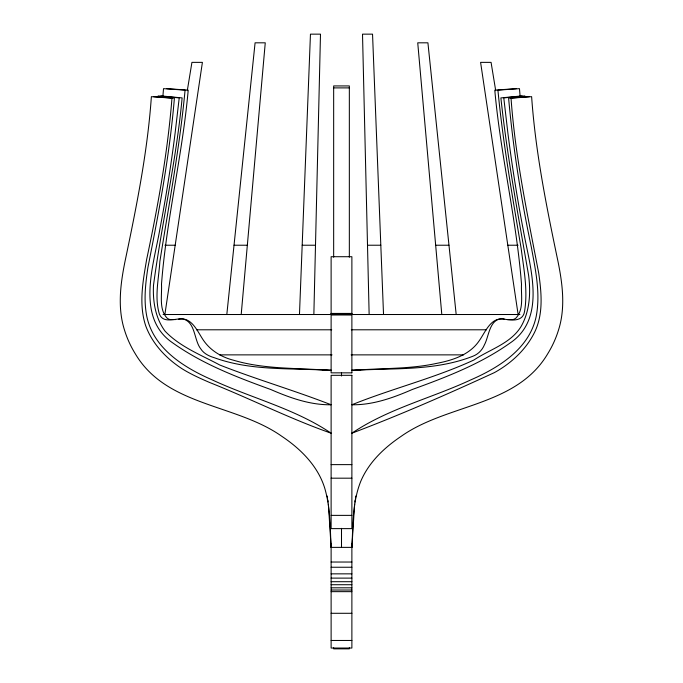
<?xml version="1.0" encoding="UTF-8"?>
<svg xmlns="http://www.w3.org/2000/svg" width="683" height="683" viewBox="0 0 683 683"><rect width="100%" height="100%" fill="white"/><g stroke="black" fill="none" stroke-linecap="round" stroke-linejoin="round"><path stroke-width="1.02" d="M313.856 314.513L320.489 34.15L310.458 34.15L299.47 314.513M328.403 504.165L331.118 547.373L351.882 547.373C353.111 525.236 352.351 502.261 360.752 481.344C368.752 462.348 384.264 447.689 401.092 436.377C447.211 403.679 516.561 406.633 547.817 353.606A101.63 101.63 0 0 0 558.472 330.162C565.601 307.948 562.579 284.205 558.062 261.802C546.622 207.231 535.515 152.377 531.622 96.653L511.038 98.181C515.238 157.235 527.609 215.179 538.716 273.191C541.525 292.794 543.548 314.026 534.533 332.408C525.927 349.696 511.183 363.356 494.407 372.602C447.561 394.176 400.136 414.974 351.882 433.193C387.935 408.733 431.366 398.223 470.51 380.021C498.564 367.796 529.265 348.97 536.129 316.724C540.688 293.511 535.498 269.836 531.297 246.99C520.933 197.865 513.129 148.194 508.604 98.181L529.385 96.653M162.844 96.875L163.519 88.645L185.076 90.139C179.655 147.622 168.897 204.448 159.873 261.435C158.789 278.749 154.324 296.934 159.344 313.967C163.066 323.862 175.019 318.355 182.574 318.859C195.654 321.778 193.81 339.878 200.657 348.697C203.679 353.632 209.152 356.193 214.505 357.79C251.89 371.313 292.17 367.796 331.118 370.493C298.565 367.753 265.286 369.665 233.629 360.257C221.898 357.303 210.902 350.849 203.841 340.851C197.694 332.228 191.957 316.229 178.4 319.277M241.201 314.513L265.26 42.816L255.083 42.816L226.816 314.513M351.882 547.373L354.597 504.165M354.844 502.065L355.083 499.965M164.876 314.513L202.407 62.366L191.932 62.366L187.279 90.711M355.459 497.992L355.834 496.02M175.633 319.567L169.982 319.533A7.556 7.556 0 0 1 167.156 318.176C158.738 309.365 162.127 295.15 161.495 284.222C166.473 219.081 182.429 155.237 188.209 90.139L166.72 88.645M524.843 95.902L503.781 97.908L507.862 132.869A1524.08 1524.08 0 0 0 523.169 229.368C529.291 265.089 547.715 317.757 510.073 343.028C480.337 364.099 446.366 377.118 412.327 389.472C393.203 397.771 373.029 405.087 351.882 404.771C392.102 388.542 434.576 378.186 473.968 359.975C489.796 349.372 510.602 343.6 521.018 326.585C529.923 311.166 530.785 292.623 528.608 275.343C518.397 216.357 507.256 157.491 500.878 97.908L522.085 95.902M516.28 88.645L494.791 90.139C500.571 155.237 516.527 219.081 521.505 284.222C520.873 295.15 524.262 309.365 515.844 318.176A7.556 7.556 0 0 1 513.018 319.533L507.367 319.567M333.663 87.894L349.337 87.894M164.953 245.223L175.189 245.223M234.03 245.223L247.34 245.223M302.185 245.223L315.495 245.223M367.505 245.223L380.815 245.223M435.66 245.223L448.97 245.223M507.81 245.223L518.047 245.223M331.118 313.429L351.882 313.429M331.118 313.634L351.882 313.634M163.1 314.513L519.9 314.513M196.516 329.795L331.707 329.795M351.293 329.795L486.484 329.795M219.653 354.87L332.049 354.87M351.071 354.87L463.612 354.87M322.982 370.152L331.212 370.152M351.788 370.152L360.018 370.152M331.118 464.628L351.882 464.628M331.118 478.185L351.882 478.185M331.118 515.375L351.882 515.375M331.118 562.032L351.882 562.032M331.118 567.249L351.882 567.249M331.118 573.848L351.882 573.848M331.118 578.117L351.882 578.117M331.118 581.703L351.882 581.703M331.118 584.725L351.882 584.725M331.118 587.815L351.882 587.815M331.118 590.027L351.882 590.027M331.118 591.649L351.882 591.649M331.118 613.291L351.882 613.291M331.118 640.466L351.882 640.466M153.615 96.653L174.396 98.181C169.666 155.143 159.028 211.337 147.938 267.335C145.496 283.624 143.524 300.409 146.871 316.724C153.735 348.97 184.436 367.796 212.49 380.021C251.634 398.223 295.065 408.733 331.118 433.193C289.737 418.696 250.473 398.735 209.758 382.548C200.153 378.382 190.548 374.113 181.687 368.504C165.986 358.216 152.377 343.788 145.769 325.987C138.495 304.405 142.969 281.2 146.666 259.378C157.91 206.138 167.711 152.488 171.962 98.181L151.378 96.653C147.485 152.377 136.378 207.231 124.938 261.802C120.421 284.205 117.399 307.948 124.528 330.162A101.63 101.63 0 0 0 135.183 353.606C166.439 406.633 235.789 403.679 281.908 436.377C300.776 448.962 317.996 466.122 324.775 488.311C330.367 507.452 330.102 527.617 331.118 547.373M160.915 95.902L182.122 97.908C176.291 160.915 161.837 222.675 153.504 285.263C152.676 301.186 155.357 318.09 165.064 331.161C179.911 346.776 201.075 354.981 219.806 365.021C256.475 379.441 294.399 390.42 331.118 404.771C309.971 405.087 289.797 397.771 270.673 389.472C236.634 377.118 202.663 364.099 172.927 343.028C135.285 317.757 153.709 265.089 159.831 229.368A1524.08 1524.08 0 0 0 175.138 132.869L179.219 97.908L158.157 95.902M504.6 319.277C491.043 316.229 485.306 332.228 479.159 340.851C469.571 354.981 452.436 360.342 436.505 363.407C408.707 369.477 380.072 367.958 351.882 370.493C392.298 367.83 434.209 371.39 472.73 356.295C478.109 354.323 482.309 350.012 484.469 344.727C489.054 336.232 489.404 318.534 502.594 318.782C510.321 320.387 522.956 322.35 524.553 311.38C528.027 290.625 523.835 269.375 521.197 248.723C512.395 196.038 503.004 143.345 497.924 90.139L519.481 88.645L520.156 96.875M327.166 496.02L327.541 497.992M495.721 90.711L491.068 62.366L480.593 62.366L518.124 314.513M327.917 499.965L328.156 502.065M456.184 314.513L427.917 42.816L417.74 42.816L441.799 314.513M383.53 314.513L372.542 34.15L362.511 34.15L369.144 314.513M351.882 314.513L351.882 256.714L331.118 256.714L331.118 314.513M351.882 543.728L351.882 648.047L331.118 648.047L331.118 543.728M349.337 257.209L349.337 85.93L333.663 85.93L333.663 257.209M349.337 647.8L349.337 648.85L333.663 648.85L333.663 647.8M341.5 372.85L341.5 376.043M341.5 528.352L341.5 547.373M351.882 372.85L331.118 372.85L331.118 315.008A545.017 252.155 0 0 1 351.882 315.008L351.882 372.85M351.882 375.317L331.118 375.317L331.118 528.625L351.882 528.625L351.882 375.317"/></g></svg>
